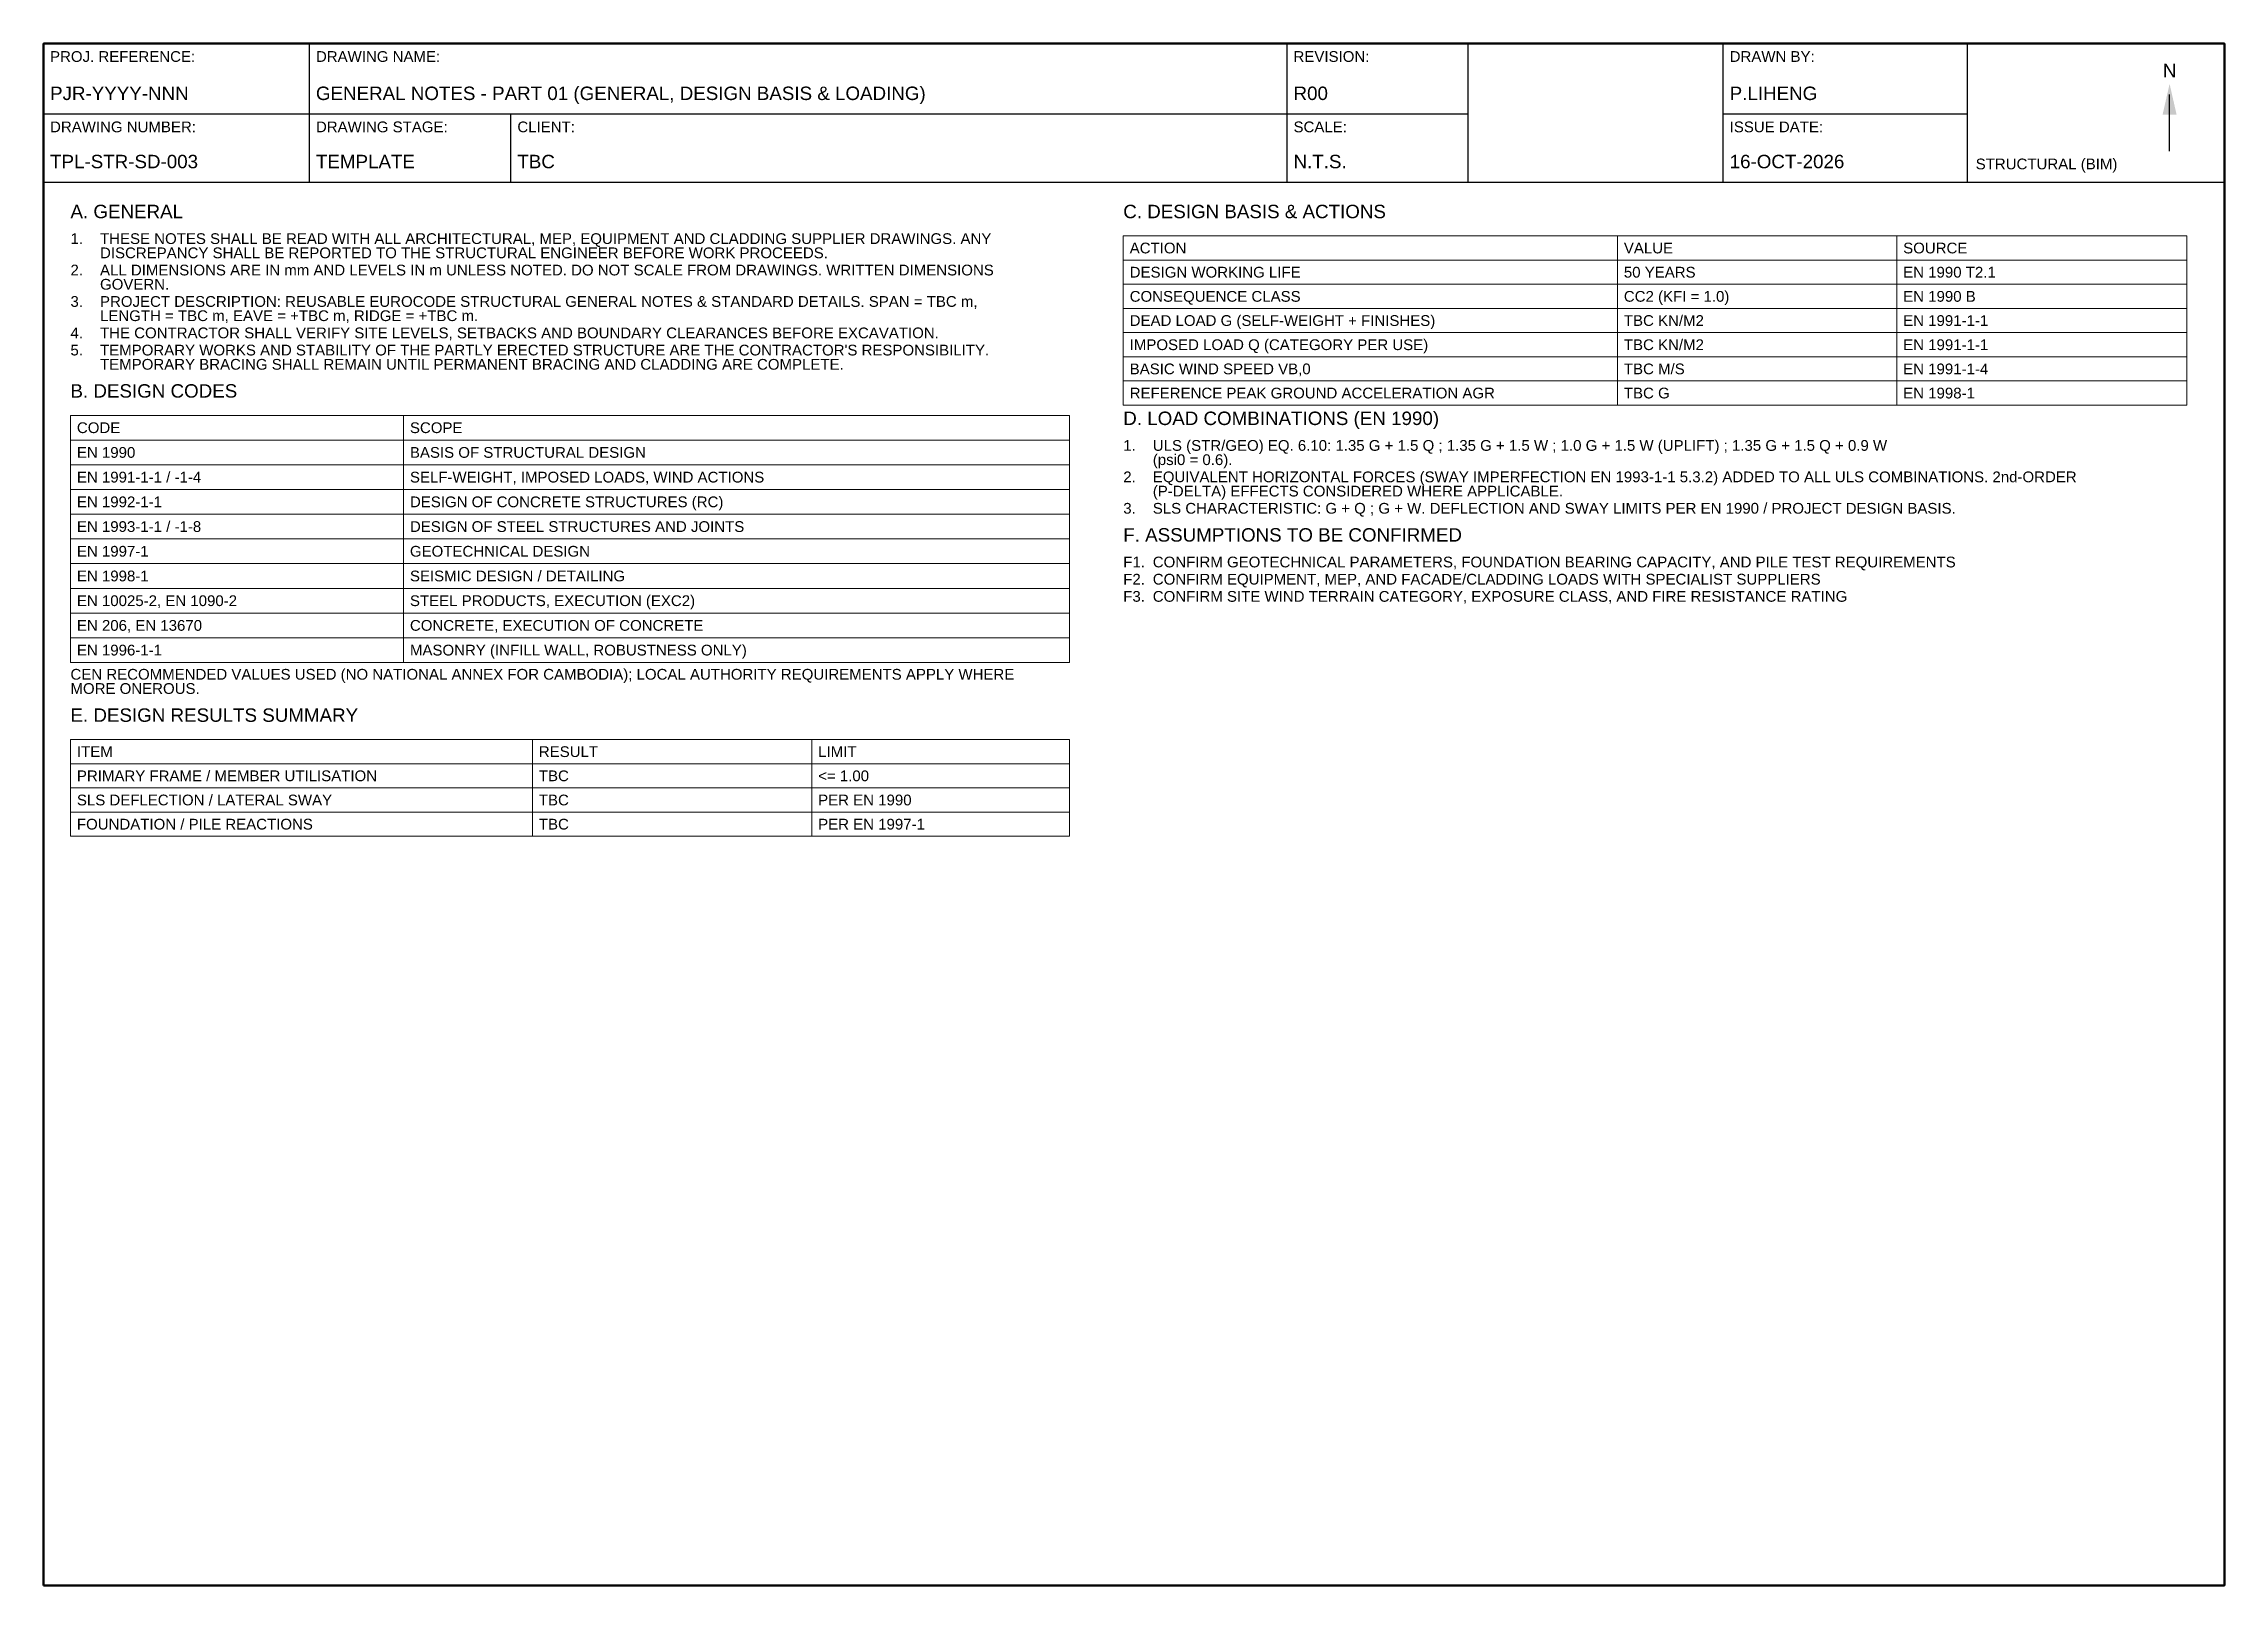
# Model space of a CAD drawing. Header units: millimetres. Extents: x 7 to 413, y 5 to 292.
import ezdxf
from ezdxf.enums import TextEntityAlignment as Align

# ---------------------------------------------------------------- set-up
doc = ezdxf.new("R2010")
doc.units = ezdxf.units.MM
for name, color, linetype, lineweight in [('S-ANNO-TABLE', 7, 'Continuous', 18), ('S-ANNO-TEXT', 7, 'Continuous', 18), ('S-TBLK-BORDER', 7, 'Continuous', 50), ('S-TBLK-LINE', 7, 'Continuous', 25), ('S-TBLK-TEXT', 7, 'Continuous', 18)]:
    doc.layers.add(name, color=color, linetype=linetype, lineweight=lineweight)
doc.styles.add('TEXT_2.0', font='arial.ttf')
doc.styles.add('TEXT_2.5', font='arial.ttf')

# ---------------------------------------------------------------- blocks, each defined once
blk = doc.blocks.new('STR_TITLEBLOCK_A3')
at = {"layer": 'S-TBLK-BORDER'}
blk.add_lwpolyline([(7, 5), (413, 5), (413, 292), (7, 292)], close=True, dxfattribs=at)
at = {"layer": 'S-TBLK-LINE'}
for p, q in [((56.5, 266.2), (56.5, 292)), ((238.5, 266.2), (238.5, 292)), ((272.2, 266.2), (272.2, 292)), ((319.7, 266.2), (319.7, 292)), ((365.2, 266.2), (365.2, 292)), ((402.8, 272), (402.8, 282.5)), ((7, 278.9), (272.2, 278.9)), ((94, 266.2), (94, 278.9)), ((319.7, 278.9), (365.2, 278.9)), ((7, 266.2), (413, 266.2))]:
    blk.add_line(p, q, dxfattribs=at)
blk.add_solid([(401.5, 278.8), (404.1, 278.8), (402.8, 284.5)], dxfattribs=at)
at = {"layer": 'S-TBLK-TEXT', "color": 8, "style": 'TEXT_2.0'}
for s, p in [('PROJ. REFERENCE:', (8.2, 288.6)), ('DRAWING NAME:', (57.7, 288.6)), ('REVISION:', (239.7, 288.6)), ('DRAWN BY:', (320.9, 288.6)), ('DRAWING NUMBER:', (8.2, 275.5)), ('DRAWING STAGE:', (57.7, 275.5)), ('CLIENT:', (95.2, 275.5)), ('SCALE:', (239.7, 275.5)), ('ISSUE DATE:', (320.9, 275.5))]:
    blk.add_text(s, height=2, dxfattribs=at).set_placement(p)
at = {"layer": 'S-TBLK-TEXT', "style": 'TEXT_2.5'}
blk.add_text('N', height=2.5, dxfattribs=at).set_placement((402.8, 287), align=Align.MIDDLE_CENTER)
at = {"layer": 'S-TBLK-TEXT', "style": 'TEXT_2.0'}
blk.add_text('STRUCTURAL (BIM)', height=2, dxfattribs=at).set_placement((366.7, 268.6))
at = {"layer": 'S-TBLK-TEXT', "style": 'TEXT_2.5'}
for tag, p in [('PROJ_REFERENCE', (8.2, 281.5)), ('DRAWING_NAME', (57.7, 281.5)), ('REVISION', (239.7, 281.5)), ('DRAWN_BY', (320.9, 281.5)), ('DRAWING_NUMBER', (8.2, 268.8)), ('DRAWING_STAGE', (57.7, 268.8)), ('CLIENT', (95.2, 268.8)), ('SCALE', (239.7, 268.8)), ('ISSUE_DATE', (320.9, 268.8))]:
    blk.add_attdef(tag, p, '', height=2.5, dxfattribs=at)

msp = doc.modelspace()

# ---------------------------------------------------------------- linework, layer by layer
at = {"layer": 'S-ANNO-TABLE'}
for points in [[(208, 251.7), (300, 251.7), (300, 256.2), (208, 256.2)], [(300, 251.7), (352, 251.7), (352, 256.2), (300, 256.2)], [(352, 251.7), (406, 251.7), (406, 256.2), (352, 256.2)], [(208, 247.2), (300, 247.2), (300, 251.7), (208, 251.7)], [(300, 247.2), (352, 247.2), (352, 251.7), (300, 251.7)], [(352, 247.2), (406, 247.2), (406, 251.7), (352, 251.7)], [(208, 242.7), (300, 242.7), (300, 247.2), (208, 247.2)], [(300, 242.7), (352, 242.7), (352, 247.2), (300, 247.2)], [(352, 242.7), (406, 242.7), (406, 247.2), (352, 247.2)], [(208, 238.2), (300, 238.2), (300, 242.7), (208, 242.7)], [(300, 238.2), (352, 238.2), (352, 242.7), (300, 242.7)], [(352, 238.2), (406, 238.2), (406, 242.7), (352, 242.7)], [(208, 233.7), (300, 233.7), (300, 238.2), (208, 238.2)], [(300, 233.7), (352, 233.7), (352, 238.2), (300, 238.2)], [(352, 233.7), (406, 233.7), (406, 238.2), (352, 238.2)], [(208, 229.2), (300, 229.2), (300, 233.7), (208, 233.7)], [(300, 229.2), (352, 229.2), (352, 233.7), (300, 233.7)], [(352, 229.2), (406, 229.2), (406, 233.7), (352, 233.7)], [(208, 224.7), (300, 224.7), (300, 229.2), (208, 229.2)], [(300, 224.7), (352, 224.7), (352, 229.2), (300, 229.2)], [(352, 224.7), (406, 224.7), (406, 229.2), (352, 229.2)], [(12, 218.2), (74, 218.2), (74, 222.8), (12, 222.8)], [(74, 218.2), (198, 218.2), (198, 222.8), (74, 222.8)], [(12, 213.6), (74, 213.6), (74, 218.2), (12, 218.2)], [(74, 213.6), (198, 213.6), (198, 218.2), (74, 218.2)], [(12, 209), (74, 209), (74, 213.6), (12, 213.6)], [(74, 209), (198, 209), (198, 213.6), (74, 213.6)], [(12, 204.4), (74, 204.4), (74, 209), (12, 209)], [(74, 204.4), (198, 204.4), (198, 209), (74, 209)], [(12, 199.8), (74, 199.8), (74, 204.4), (12, 204.4)], [(74, 199.8), (198, 199.8), (198, 204.4), (74, 204.4)], [(12, 195.2), (74, 195.2), (74, 199.8), (12, 199.8)], [(74, 195.2), (198, 195.2), (198, 199.8), (74, 199.8)], [(12, 190.6), (74, 190.6), (74, 195.2), (12, 195.2)], [(74, 190.6), (198, 190.6), (198, 195.2), (74, 195.2)], [(12, 186), (74, 186), (74, 190.6), (12, 190.6)], [(74, 186), (198, 186), (198, 190.6), (74, 190.6)], [(12, 181.4), (74, 181.4), (74, 186), (12, 186)], [(74, 181.4), (198, 181.4), (198, 186), (74, 186)], [(12, 176.8), (74, 176.8), (74, 181.4), (12, 181.4)], [(74, 176.8), (198, 176.8), (198, 181.4), (74, 181.4)], [(12, 157.95), (98, 157.95), (98, 162.45), (12, 162.45)], [(98, 157.95), (150, 157.95), (150, 162.45), (98, 162.45)], [(150, 157.95), (198, 157.95), (198, 162.45), (150, 162.45)], [(12, 153.45), (98, 153.45), (98, 157.95), (12, 157.95)], [(98, 153.45), (150, 153.45), (150, 157.95), (98, 157.95)], [(150, 153.45), (198, 153.45), (198, 157.95), (150, 157.95)], [(12, 148.95), (98, 148.95), (98, 153.45), (12, 153.45)], [(98, 148.95), (150, 148.95), (150, 153.45), (98, 153.45)], [(150, 148.95), (198, 148.95), (198, 153.45), (150, 153.45)], [(12, 144.45), (98, 144.45), (98, 148.95), (12, 148.95)], [(98, 144.45), (150, 144.45), (150, 148.95), (98, 148.95)], [(150, 144.45), (198, 144.45), (198, 148.95), (150, 148.95)]]:
    msp.add_lwpolyline(points, close=True, dxfattribs=at)

# ---------------------------------------------------------------- block references
at = {"layer": 'S-TBLK-LINE'}
msp.add_blockref('STR_TITLEBLOCK_A3', (0, 0), dxfattribs=at).add_auto_attribs({'PROJ_REFERENCE': 'PJR-YYYY-NNN', 'DRAWING_NAME': 'GENERAL NOTES - PART 01 (GENERAL, DESIGN BASIS & LOADING)', 'REVISION': 'R00', 'DRAWN_BY': 'P.LIHENG', 'DRAWING_NUMBER': 'TPL-STR-SD-003', 'DRAWING_STAGE': 'TEMPLATE', 'CLIENT': 'TBC', 'SCALE': 'N.T.S.', 'ISSUE_DATE': '16-OCT-2026'})

# ---------------------------------------------------------------- texts
at = {"layer": 'S-ANNO-TEXT'}
for s, height, style, p in [('A. GENERAL', 2.5, 'TEXT_2.5', (12, 259.5)), ('C. DESIGN BASIS & ACTIONS', 2.5, 'TEXT_2.5', (208, 259.5)), ('1.', 2, 'TEXT_2.0', (12, 254.7)), ('THESE NOTES SHALL BE READ WITH ALL ARCHITECTURAL, MEP, EQUIPMENT AND CLADDING SUPPLIER DRAWINGS. ANY', 2, 'TEXT_2.0', (17.5, 254.7)), ('DISCREPANCY SHALL BE REPORTED TO THE STRUCTURAL ENGINEER BEFORE WORK PROCEEDS.', 2, 'TEXT_2.0', (17.5, 252.05)), ('ACTION', 2, 'TEXT_2.0', (209.2, 252.95)), ('VALUE', 2, 'TEXT_2.0', (301.2, 252.95)), ('SOURCE', 2, 'TEXT_2.0', (353.2, 252.95)), ('2.', 2, 'TEXT_2.0', (12, 248.85)), ('ALL DIMENSIONS ARE IN mm AND LEVELS IN m UNLESS NOTED. DO NOT SCALE FROM DRAWINGS. WRITTEN DIMENSIONS', 2, 'TEXT_2.0', (17.5, 248.85)), ('GOVERN.', 2, 'TEXT_2.0', (17.5, 246.2)), ('DESIGN WORKING LIFE', 2, 'TEXT_2.0', (209.2, 248.45)), ('50 YEARS', 2, 'TEXT_2.0', (301.2, 248.45)), ('EN 1990 T2.1', 2, 'TEXT_2.0', (353.2, 248.45)), ('3.', 2, 'TEXT_2.0', (12, 243)), ('PROJECT DESCRIPTION: REUSABLE EUROCODE STRUCTURAL GENERAL NOTES & STANDARD DETAILS. SPAN = TBC m,', 2, 'TEXT_2.0', (17.5, 243)), ('CONSEQUENCE CLASS', 2, 'TEXT_2.0', (209.2, 243.95)), ('CC2 (KFI = 1.0)', 2, 'TEXT_2.0', (301.2, 243.95)), ('EN 1990 B', 2, 'TEXT_2.0', (353.2, 243.95)), ('LENGTH = TBC m, EAVE = +TBC m, RIDGE = +TBC m.', 2, 'TEXT_2.0', (17.5, 240.35)), ('DEAD LOAD G (SELF-WEIGHT + FINISHES)', 2, 'TEXT_2.0', (209.2, 239.45)), ('TBC KN/M2', 2, 'TEXT_2.0', (301.2, 239.45)), ('EN 1991-1-1', 2, 'TEXT_2.0', (353.2, 239.45)), ('4.', 2, 'TEXT_2.0', (12, 237.15)), ('5.', 2, 'TEXT_2.0', (12, 233.95)), ('THE CONTRACTOR SHALL VERIFY SITE LEVELS, SETBACKS AND BOUNDARY CLEARANCES BEFORE EXCAVATION.', 2, 'TEXT_2.0', (17.5, 237.15)), ("TEMPORARY WORKS AND STABILITY OF THE PARTLY ERECTED STRUCTURE ARE THE CONTRACTOR'S RESPONSIBILITY.", 2, 'TEXT_2.0', (17.5, 233.95)), ('IMPOSED LOAD Q (CATEGORY PER USE)', 2, 'TEXT_2.0', (209.2, 234.95)), ('TBC KN/M2', 2, 'TEXT_2.0', (301.2, 234.95)), ('EN 1991-1-1', 2, 'TEXT_2.0', (353.2, 234.95)), ('TEMPORARY BRACING SHALL REMAIN UNTIL PERMANENT BRACING AND CLADDING ARE COMPLETE.', 2, 'TEXT_2.0', (17.5, 231.3)), ('BASIC WIND SPEED VB,0', 2, 'TEXT_2.0', (209.2, 230.45)), ('TBC M/S', 2, 'TEXT_2.0', (301.2, 230.45)), ('EN 1991-1-4', 2, 'TEXT_2.0', (353.2, 230.45)), ('B. DESIGN CODES', 2.5, 'TEXT_2.5', (12, 226.1)), ('REFERENCE PEAK GROUND ACCELERATION AGR', 2, 'TEXT_2.0', (209.2, 225.95)), ('TBC G', 2, 'TEXT_2.0', (301.2, 225.95)), ('EN 1998-1', 2, 'TEXT_2.0', (353.2, 225.95)), ('D. LOAD COMBINATIONS (EN 1990)', 2.5, 'TEXT_2.5', (208, 221)), ('CODE', 2, 'TEXT_2.0', (13.2, 219.5)), ('SCOPE', 2, 'TEXT_2.0', (75.2, 219.5)), ('EN 1990', 2, 'TEXT_2.0', (13.2, 214.9)), ('BASIS OF STRUCTURAL DESIGN', 2, 'TEXT_2.0', (75.2, 214.9)), ('1.', 2, 'TEXT_2.0', (208, 216.2)), ('(psi0 = 0.6).', 2, 'TEXT_2.0', (213.5, 213.55)), ('ULS (STR/GEO) EQ. 6.10: 1.35 G + 1.5 Q ; 1.35 G + 1.5 W ; 1.0 G + 1.5 W (UPLIFT) ; 1.35 G + 1.5 Q + 0.9 W', 2, 'TEXT_2.0', (213.5, 216.2)), ('EN 1991-1-1 / -1-4', 2, 'TEXT_2.0', (13.2, 210.3)), ('SELF-WEIGHT, IMPOSED LOADS, WIND ACTIONS', 2, 'TEXT_2.0', (75.2, 210.3)), ('2.', 2, 'TEXT_2.0', (208, 210.35)), ('EQUIVALENT HORIZONTAL FORCES (SWAY IMPERFECTION EN 1993-1-1 5.3.2) ADDED TO ALL ULS COMBINATIONS. 2nd-ORDER', 2, 'TEXT_2.0', (213.5, 210.35)), ('EN 1992-1-1', 2, 'TEXT_2.0', (13.2, 205.7)), ('DESIGN OF CONCRETE STRUCTURES (RC)', 2, 'TEXT_2.0', (75.2, 205.7)), ('(P-DELTA) EFFECTS CONSIDERED WHERE APPLICABLE.', 2, 'TEXT_2.0', (213.5, 207.7)), ('EN 1993-1-1 / -1-8', 2, 'TEXT_2.0', (13.2, 201.1)), ('DESIGN OF STEEL STRUCTURES AND JOINTS', 2, 'TEXT_2.0', (75.2, 201.1)), ('3.', 2, 'TEXT_2.0', (208, 204.5)), ('SLS CHARACTERISTIC: G + Q ; G + W. DEFLECTION AND SWAY LIMITS PER EN 1990 / PROJECT DESIGN BASIS.', 2, 'TEXT_2.0', (213.5, 204.5)), ('F. ASSUMPTIONS TO BE CONFIRMED', 2.5, 'TEXT_2.5', (208, 199.3)), ('EN 1997-1', 2, 'TEXT_2.0', (13.2, 196.5)), ('GEOTECHNICAL DESIGN', 2, 'TEXT_2.0', (75.2, 196.5)), ('F1.', 2, 'TEXT_2.0', (208, 194.5)), ('CONFIRM GEOTECHNICAL PARAMETERS, FOUNDATION BEARING CAPACITY, AND PILE TEST REQUIREMENTS', 2, 'TEXT_2.0', (213.5, 194.5)), ('EN 1998-1', 2, 'TEXT_2.0', (13.2, 191.9)), ('SEISMIC DESIGN / DETAILING', 2, 'TEXT_2.0', (75.2, 191.9)), ('F2.', 2, 'TEXT_2.0', (208, 191.3)), ('CONFIRM EQUIPMENT, MEP, AND FACADE/CLADDING LOADS WITH SPECIALIST SUPPLIERS', 2, 'TEXT_2.0', (213.5, 191.3)), ('EN 10025-2, EN 1090-2', 2, 'TEXT_2.0', (13.2, 187.3)), ('STEEL PRODUCTS, EXECUTION (EXC2)', 2, 'TEXT_2.0', (75.2, 187.3)), ('F3.', 2, 'TEXT_2.0', (208, 188.1)), ('CONFIRM SITE WIND TERRAIN CATEGORY, EXPOSURE CLASS, AND FIRE RESISTANCE RATING', 2, 'TEXT_2.0', (213.5, 188.1)), ('EN 206, EN 13670', 2, 'TEXT_2.0', (13.2, 182.7)), ('CONCRETE, EXECUTION OF CONCRETE', 2, 'TEXT_2.0', (75.2, 182.7)), ('EN 1996-1-1', 2, 'TEXT_2.0', (13.2, 178.1)), ('MASONRY (INFILL WALL, ROBUSTNESS ONLY)', 2, 'TEXT_2.0', (75.2, 178.1)), ('CEN RECOMMENDED VALUES USED (NO NATIONAL ANNEX FOR CAMBODIA); LOCAL AUTHORITY REQUIREMENTS APPLY WHERE', 2, 'TEXT_2.0', (12, 173.6)), ('MORE ONEROUS.', 2, 'TEXT_2.0', (12, 170.95)), ('E. DESIGN RESULTS SUMMARY', 2.5, 'TEXT_2.5', (12, 165.75)), ('ITEM', 2, 'TEXT_2.0', (13.2, 159.2)), ('RESULT', 2, 'TEXT_2.0', (99.2, 159.2)), ('LIMIT', 2, 'TEXT_2.0', (151.2, 159.2)), ('PRIMARY FRAME / MEMBER UTILISATION', 2, 'TEXT_2.0', (13.2, 154.7)), ('TBC', 2, 'TEXT_2.0', (99.2, 154.7)), ('<= 1.00', 2, 'TEXT_2.0', (151.2, 154.7)), ('SLS DEFLECTION / LATERAL SWAY', 2, 'TEXT_2.0', (13.2, 150.2)), ('TBC', 2, 'TEXT_2.0', (99.2, 150.2)), ('PER EN 1990', 2, 'TEXT_2.0', (151.2, 150.2)), ('FOUNDATION / PILE REACTIONS', 2, 'TEXT_2.0', (13.2, 145.7)), ('TBC', 2, 'TEXT_2.0', (99.2, 145.7)), ('PER EN 1997-1', 2, 'TEXT_2.0', (151.2, 145.7))]:
    msp.add_text(s, height=height, dxfattribs=dict(at, style=style)).set_placement(p)

doc.saveas('drawing.dxf')
